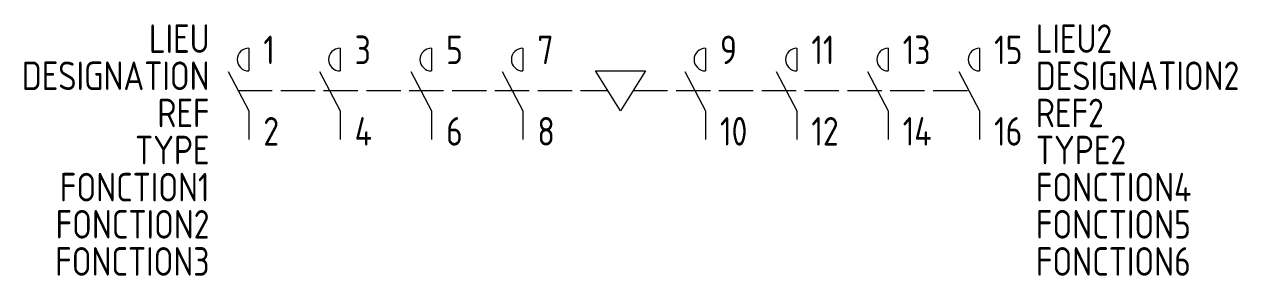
# Model space of a CAD drawing. Header units: millimetres. Extents: x -28 to 79, y -20 to 2.
import ezdxf
from ezdxf.enums import TextEntityAlignment as Align

# ---------------------------------------------------------------- set-up
doc = ezdxf.new("R2010")
doc.units = ezdxf.units.MM
doc.linetypes.add('ACAD_ISO02W100', pattern=[15, 12, -3])
for name, color, linetype in [('SYMB_FIL', 3, 'Continuous'), ('SYMB_FIL_FIN', 1, 'Continuous'), ('SYMB_LIAISON', 1, 'ACAD_ISO02W100'), ('SYMB_REF_CONTACT', 2, 'Continuous'), ('SYMB_TXT_CONTACT', 2, 'Continuous'), ('SYMB_TXT_NOM', 3, 'Continuous')]:
    doc.layers.add(name, color=color, linetype=linetype)
doc.styles.add('NET2_5', font='isocp.shx', dxfattribs={"width": 0.9, "height": 2.5})

msp = doc.modelspace()

# ---------------------------------------------------------------- linework, layer by layer
at = {"layer": 'SYMB_FIL'}
for p, q in [((-8, 0), (-8, -2)), ((0, 0), (0, -2)), ((8, 0), (8, -2)), ((16, 0), (16, -2)), ((32, 0), (32, -2)), ((40, 0), (40, -2)), ((48, 0), (48, -2)), ((56, 0), (56, -2)), ((-9.81, -2.04), (-8, -5.5)), ((-1.81, -2.04), (0, -5.5)), ((6.19, -2.04), (8, -5.5)), ((14.19, -2.04), (16, -5.5)), ((22.37, -2), (26.74, -2)), ((24.56, -5.5), (22.37, -2)), ((26.74, -2), (24.56, -5.5)), ((30.19, -2.04), (32, -5.5)), ((38.19, -2.04), (40, -5.5)), ((46.19, -2.04), (48, -5.5)), ((54.19, -2.04), (56, -5.5)), ((-8, -5.5), (-8, -8)), ((0, -5.5), (0, -8)), ((8, -5.5), (8, -8)), ((16, -5.5), (16, -8)), ((32, -5.5), (32, -8)), ((40, -5.5), (40, -8)), ((48, -5.5), (48, -8)), ((56, -5.5), (56, -8))]:
    msp.add_line(p, q, dxfattribs=at)
at = {"layer": 'SYMB_FIL_FIN'}
for centre in [(-8, -1), (0, -1), (8, -1), (16, -1), (32, -1), (40, -1), (48, -1), (56, -1)]:
    msp.add_arc(centre, 1, 90, 270, dxfattribs=at)
at = {"layer": 'SYMB_LIAISON', "ltscale": 0.25}
for p, q in [((-8.94, -3.7), (23.43, -3.7)), ((25.68, -3.7), (55.06, -3.7))]:
    msp.add_line(p, q, dxfattribs=at)

# ---------------------------------------------------------------- texts
at = {"layer": 'SYMB_REF_CONTACT', "style": 'NET2_5', "width": 0.9, "flags": 8}
msp.add_attdef('REF', text='', height=2.5, dxfattribs=at).set_placement((-11.43, -6.92), align=Align.RIGHT)
msp.add_attdef('REF2', (60.93, -6.92), '', height=2.5, dxfattribs=at)
at = {"layer": 'SYMB_TXT_CONTACT', "style": 'NET2_5', "width": 0.9, "flags": 8}
for tag, p, s in [('1', (-6.72, -1.4), '1'), ('3', (1.28, -1.4), '3'), ('5', (9.28, -1.4), '5'), ('7', (17.28, -1.4), '7'), ('9', (33.27, -1.4), '1'), ('11', (41.27, -1.4), '3'), ('13', (49.27, -1.4), '5'), ('15', (57.27, -1.4), '7'), ('2', (-6.72, -8.53), '2'), ('4', (1.28, -8.53), '4'), ('6', (9.28, -8.53), '6'), ('8', (17.28, -8.53), '8'), ('10', (33.27, -8.53), '2'), ('12', (41.27, -8.53), '4'), ('14', (49.27, -8.53), '6'), ('16', (57.27, -8.53), '8')]:
    msp.add_attdef(tag, p, s, height=2.5, dxfattribs=at)
at = {"layer": 'SYMB_TXT_NOM', "style": 'NET2_5', "width": 0.9, "flags": 8}
for tag, text, p in [('LIEU', '', (-11.43, -0.42)), ('DESIGNATION', 'K?', (-11.43, -3.67)), ('TYPE', '', (-11.43, -10.17)), ('FONCTION1', '', (-11.43, -13.42)), ('FONCTION2', '', (-11.43, -16.67)), ('FONCTION3', '', (-11.43, -19.92))]:
    msp.add_attdef(tag, text=text, height=2.5, dxfattribs=at).set_placement(p, align=Align.RIGHT)
for tag, p, s in [('LIEU2', (60.93, -0.42), ''), ('DESIGNATION2', (60.93, -3.67), 'K?'), ('TYPE2', (60.93, -10.17), ''), ('FONCTION4', (60.93, -13.42), ''), ('FONCTION5', (60.93, -16.67), ''), ('FONCTION6', (60.93, -19.92), '')]:
    msp.add_attdef(tag, p, s, height=2.5, dxfattribs=at)

doc.saveas('drawing.dxf')
